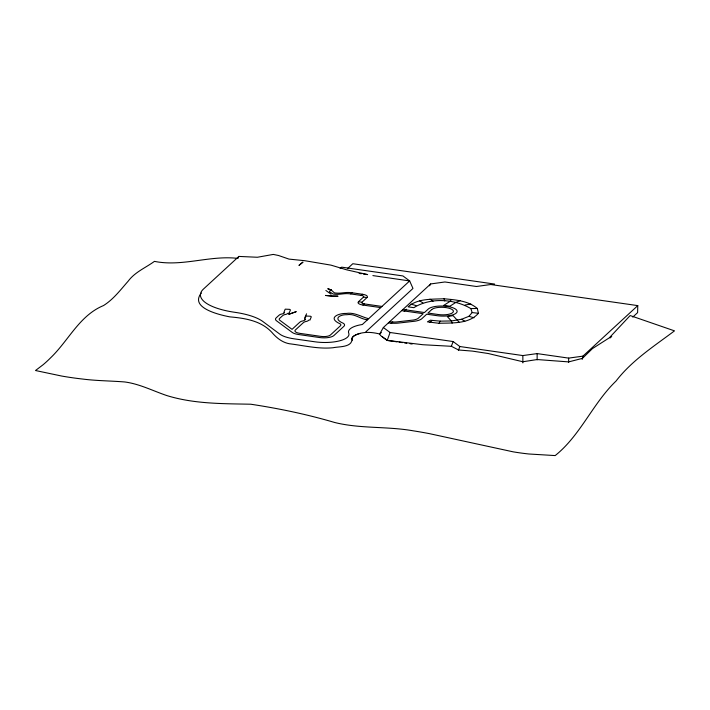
<?xml version="1.0" encoding="UTF-8"?>
<svg xmlns="http://www.w3.org/2000/svg" width="710" height="710" viewBox="0 0 710 710"><rect width="100%" height="100%" fill="white"/><g stroke="black" fill="none" stroke-linecap="round" stroke-linejoin="round"><path stroke-width="1.06" d="M396.979 341.847L387.207 340.445L380.471 335.466L379.681 334.011L383.356 327.514L430.659 283.947L444.939 281.976L476.445 286.494L490.725 284.524L637.775 305.62L637.607 312.622L632.752 317.095M582.191 359.384L582.928 356.145L637.775 305.62M387.207 340.445L390.083 332.493L383.356 327.514M451.303 346.507L453.104 341.537L390.083 332.493M458.394 350.5L459.832 346.524L453.104 341.537M304.625 318.098L306.578 313.811M440.191 321.142L430.322 320.21L427.42 321.861L439.002 323.29L440.191 321.142L451.382 320.955L461.633 319.252L468.928 316.305L472.168 312.56L478.425 313.305L477.315 308.477C468.112 300.685 455.527 299.851 444.007 298.768C432.008 299.345 417.613 298.28 408.064 306.835L413.868 307.67C430.207 297.348 454.435 298.803 470.845 308.584L477.315 308.477M237.841 258.289L238.888 256.425L257.393 257.26L273.27 254.42L278.515 255.493L288.97 259.097L304.741 260.703L330.984 265.141L346.675 269.836L367.638 274.584L363.387 274.016M429.603 285.802L430.659 283.947M451.516 299.487L449.723 301.572L443.635 305.442L449.918 306.188L456.006 302.318L460.062 300.685M201.365 293.035C189.046 308.087 220.224 315.009 229.854 316.873C244.852 318.169 261.129 320.698 271.868 332.378C276.935 338.359 283.405 343.383 291.526 344.022C305.273 345.859 319.065 349.151 333.017 347.74C338.91 346.436 351.308 347.572 352.053 339.62C351.388 337.871 353.039 336.46 354.379 335.644C362.162 331.339 371.286 331.872 379.681 334.011L381.314 332.511M439.002 323.29C452.199 322.793 468.848 324.186 478.425 313.305M238.888 256.425L203.797 288.748A52.212 17.688 1.4 0 0 234.966 312.329A49.292 16.694 1.4 0 1 262.54 321.284L279.838 334.153A24.885 8.431 1.4 0 0 293.922 338.803L314.947 341.803A24.85 8.422 1.4 0 0 327.763 342.442A25.782 8.733 1.4 0 0 348.779 333.265A25.675 8.697 1.4 0 1 360.041 324.905L362.348 324.497L409.652 280.929L402.925 275.942L341.652 267.155L340.134 268.549M347.385 268.717L352.808 263.721L494.604 284.062M366.99 297.588A7.446 2.52 1.4 0 0 362.508 294.268L352 292.76A30.592 27.166 47.4 0 0 344.98 292.627L341.457 292.999A30.592 27.166 47.4 0 1 334.437 292.875L331.002 289.831L329.742 290.993L329.413 291.721L333.176 294.029A30.592 27.166 47.4 0 0 340.205 294.162L343.72 293.789A30.592 27.166 47.4 0 1 350.749 293.922L361.248 295.422A3.719 1.26 1.4 0 1 363.493 297.091L366.99 297.588L361.958 302.229L358.461 301.723L363.493 297.091M350.749 293.922L352 292.76M361.248 295.422L362.508 294.268M358.461 301.723A7.446 2.52 1.4 0 0 362.943 305.052L364.203 303.889L381.953 306.436M365.677 331.996L412.98 288.438L409.652 280.929L372.883 275.595M391.103 323.494L392.728 321.994M404.15 311.477L406.599 309.223M429.905 322.491L432.106 320.467M610.103 337.96L611.718 336.469M465.165 304.989L470.863 304.049M459.832 346.524L522.853 355.568L537.133 353.598L568.648 358.115L582.928 356.145M237.779 258.387C209.84 255.085 182.239 267.013 154.443 261.369C145.532 267.839 134.909 272.054 128.12 281.231C120.496 289.875 113.431 299.345 103.527 305.557C79.422 315.471 68.559 340.64 50.579 357.84A364.692 113.414 -81.8 0 1 43.026 364.798L35.5 370.522L61.717 376.052A353.314 313.74 47.4 0 0 82.724 379.06C96.693 380.844 110.804 380.835 124.818 381.971C139.497 383.906 152.783 390.793 166.646 395.514C193.945 403.999 222.567 403.644 250.754 404.221C279.119 408.507 307.111 414.374 334.632 422.477C360.485 428.902 387.403 426.177 413.486 430.863A458.465 407.114 47.4 0 1 429.23 433.606L513.108 451.826A275.027 244.231 47.4 0 0 528.861 453.992L555.176 455.58C580.549 435.328 592.743 403.413 616.058 381.022C631.953 360.369 653.999 346.258 674.5 330.86L630.152 315.551L609.304 337.827L592.433 348.61L582.422 358.373L568.657 361.896L537.15 359.544L522.871 361.754L488.143 353.5L472.416 351.104L458.58 349.995L451.382 346.302L422.858 344.723L387.225 340.383L382.228 336.762M359.136 273.457L361.266 273.732M402.961 309.453L424.473 312.533L428.245 309.063A14.883 5.041 1.4 0 1 447.282 306.427A14.883 5.041 1.4 0 1 456.246 313.075A14.883 5.041 1.4 0 1 437.209 315.702L426.71 314.202L421.589 318.914A14.883 5.041 1.4 0 1 415.155 321.168L397.955 323.139A14.883 5.041 1.4 0 1 388.388 322.873M362.943 305.052L380.693 307.599M401.7 310.607L423.213 313.696L418.181 318.337A11.165 3.781 1.4 0 1 413.353 320.033L396.828 321.914A11.165 3.781 1.4 0 1 389.648 321.71M399.153 342.167L402.419 342.628M404.585 342.939L406.759 343.258M410.025 343.72L412.19 344.03M368.641 318.701C361.186 316.837 354.405 312.08 346.214 313.456C338.661 313.137 326.875 317.858 340.152 323.858A7.446 2.52 1.4 0 1 340.418 325.792L330.354 335.067A7.446 2.52 1.4 0 1 320.831 336.38L299.824 333.363A7.446 2.52 1.4 0 1 295.333 330.043L302.877 323.094A30.592 9.514 -81.8 0 1 305.38 321.648L306.613 321.364A30.592 9.514 -81.8 0 0 309.116 319.926L309.986 320.05L311.299 316.793L310.439 316.225L306.045 316.039L304.741 319.296L305.611 319.42A30.592 9.514 -81.8 0 1 303.117 320.867L301.874 321.151A30.592 9.514 -81.8 0 0 299.38 322.589L292.05 329.342L279.909 320.343A7.446 2.52 1.4 0 1 279.642 318.408L282.154 316.101A30.592 9.514 -81.8 0 1 284.648 314.654L285.89 314.37A30.592 9.514 -81.8 0 0 287.967 313.296L289.139 313.172L290.443 309.915L289.582 309.347L285.189 309.161L283.885 312.418L284.461 312.791A30.592 9.514 -81.8 0 1 282.385 313.873L281.151 314.157A30.592 9.514 -81.8 0 0 278.648 315.595L276.137 317.911A11.165 3.781 1.4 0 0 276.545 320.813L292.245 332.44A11.165 3.781 1.4 0 0 298.564 334.525L319.571 337.543A11.165 3.781 1.4 0 0 333.851 335.573L343.924 326.289A11.165 3.781 1.4 0 0 343.516 323.396C332.466 318.746 339.859 314.468 346.906 314.707C354.485 313.376 360.272 318.976 367.381 319.855M468.928 316.305L474.023 317.796M411.01 304.12L416.104 305.602M331.002 289.831L327.763 288.73L331.304 289.982M429.949 299.176L433.1 301.173M461.633 319.252L464.784 321.257M419.699 300.88L422.858 302.877M325.872 290.479L331.046 294.188M459.086 322.154L453.06 315.63L447.344 316.58L451.382 320.955L452.119 323.165M470.845 308.584L472.168 312.56M444.007 298.768L444.744 300.978M352.32 340.25L352.053 339.38A21.948 7.437 1.4 0 1 360.077 333.425M568.648 358.115L568.657 362.304M537.133 353.598L537.15 359.872M522.853 355.568L522.871 362.89M364.203 303.889A3.719 1.26 1.4 0 1 361.958 302.229M431.742 309.56L427.961 313.039L438.469 314.548A11.165 3.781 1.4 0 0 452.749 312.577A11.165 3.781 1.4 0 0 446.022 307.59A11.165 3.781 1.4 0 0 431.742 309.56M302.859 262.194L299.087 265.291L302.859 262.194M296.088 311.708L288.908 314.255L296.088 311.708M337.853 296.185L332.573 296.381L325.482 295.449L337.853 296.185"/></g></svg>
